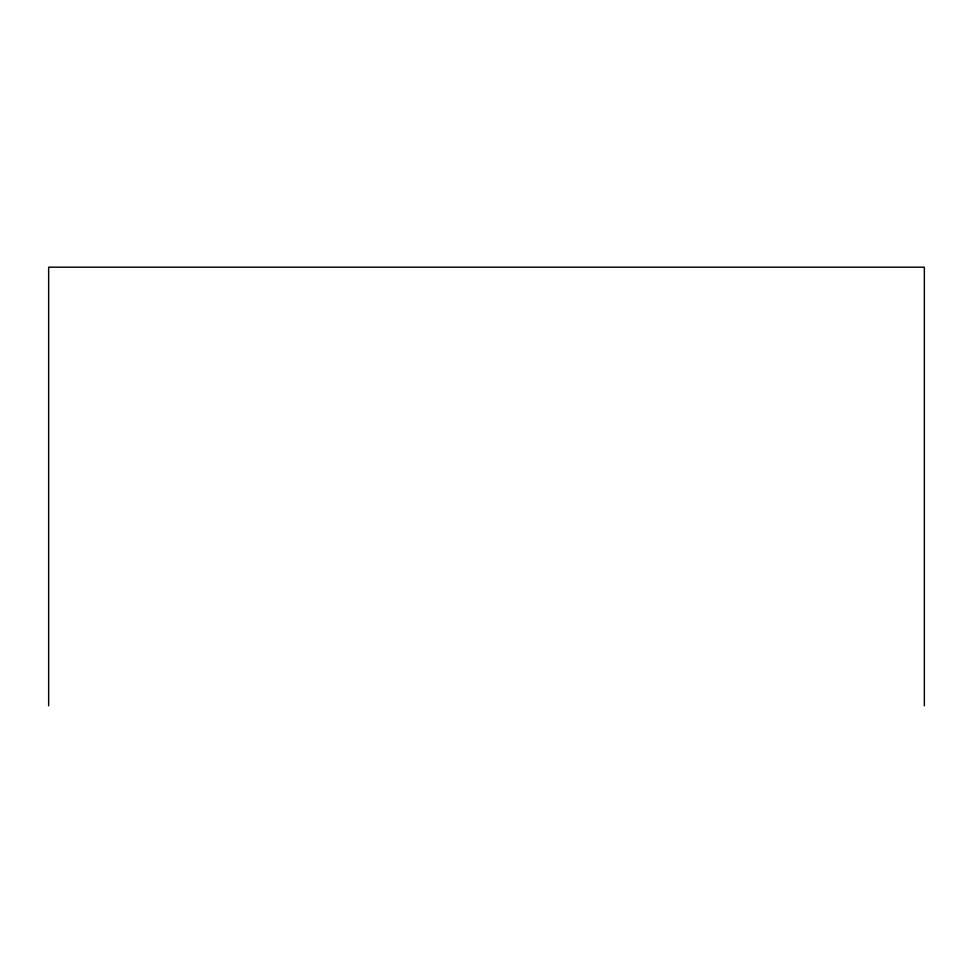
<?xml version="1.0" encoding="UTF-8"?>
<svg xmlns="http://www.w3.org/2000/svg" width="973" height="973" viewBox="0 0 973 973"><rect width="100%" height="100%" fill="white"/><g stroke="black" fill="none" stroke-linecap="round" stroke-linejoin="round"><path stroke-width="1.46" d="M924.35 705.814L924.35 267.186L48.65 267.186L48.65 705.814"/></g></svg>
